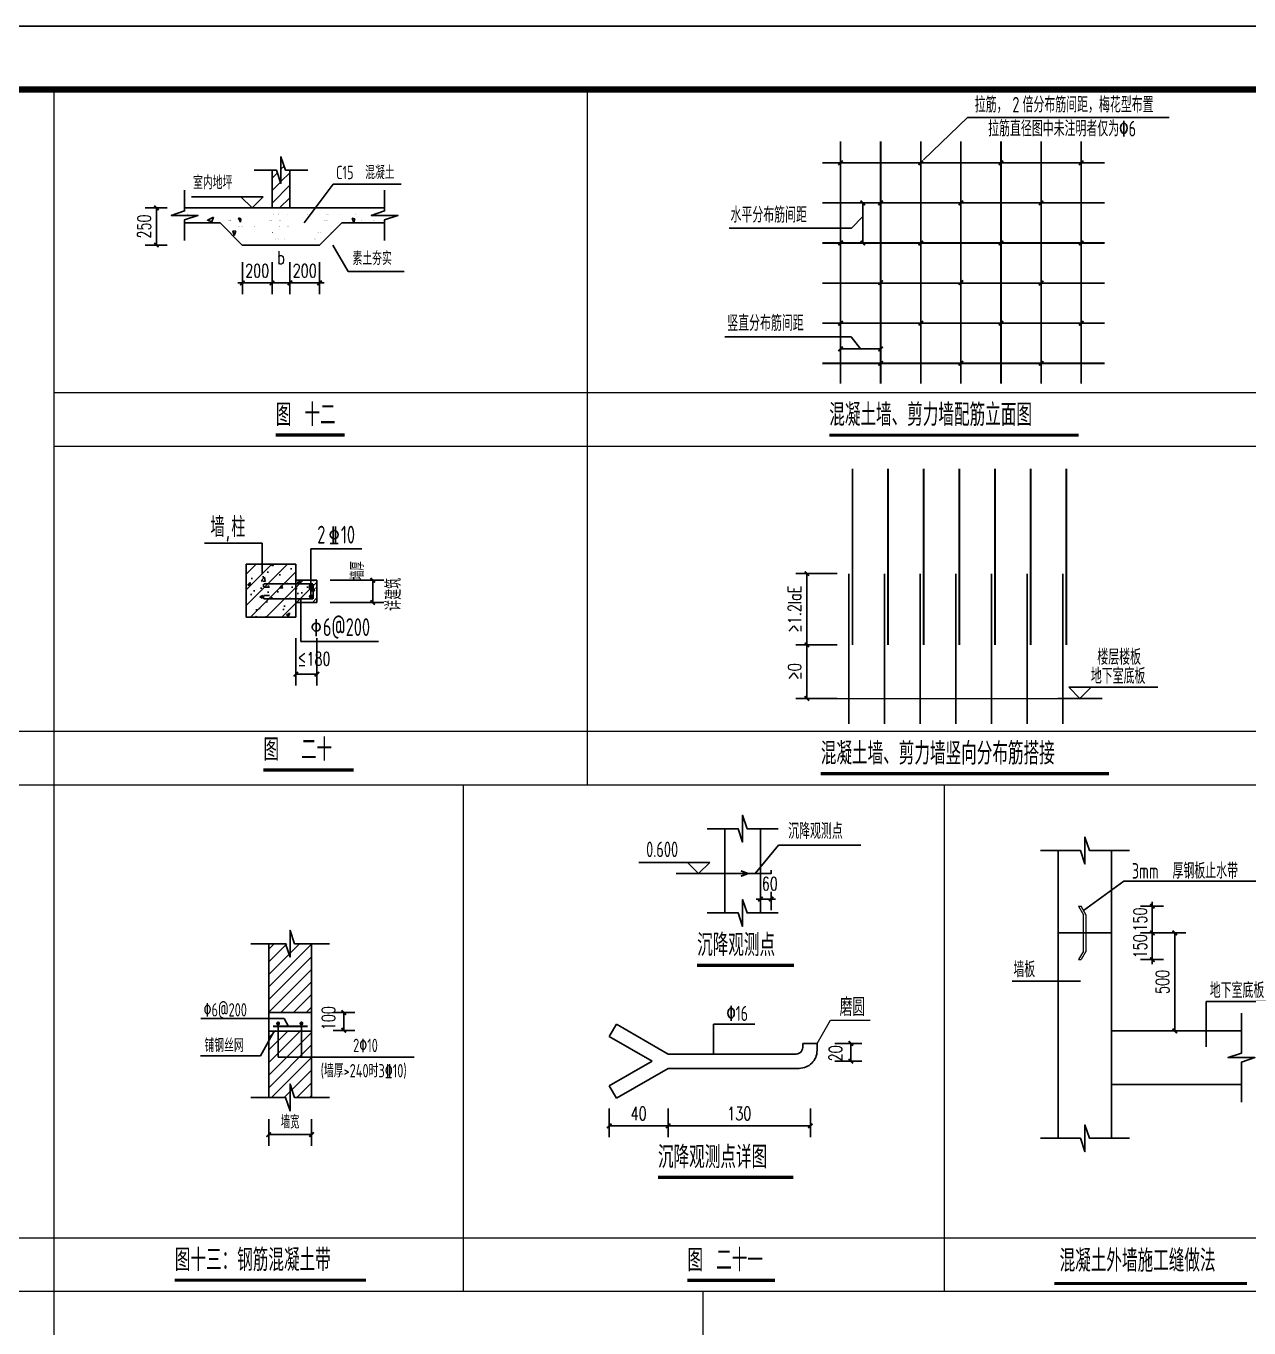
# Model space of a CAD drawing. Extents: x 1051052 to 1482120, y -981644 to -673261.
# Drawn here: x 1323603 to 1351044, y -790097 to -760876 of the extents above; entities that cross this region are included whole.
import ezdxf

# ---------------------------------------------------------------- set-up
doc = ezdxf.new("R2010")
doc.units = 0
doc.header["$LTSCALE"] = 1000
doc.header["$MEASUREMENT"] = 0
doc.linetypes.add('7', pattern=[120.000008, 60.000004, -60.000004])
for name, color, linetype in [('DIM_LEAD', 3, 'Continuous'), ('PUB_DIM', 3, 'Continuous'), ('PUB_TEXT', 7, 'Continuous'), ('TK', 142, 'Continuous'), ('填充', 8, 'Continuous'), ('填充图案', 8, 'Continuous'), ('墙线__粗线', 7, 'Continuous'), ('尺寸线及数字', 253, 'Continuous'), ('层0', 7, 'Continuous'), ('层12', 1, 'Continuous'), ('层5', 2, 'Continuous'), ('层8', 7, 'Continuous'), ('折断线', 7, 'Continuous'), ('轴线__轴线号和轴圈', 3, 'Continuous'), ('钢筋', 1, 'Continuous'), ('钢筋标注', 253, 'Continuous')]:
    doc.layers.add(name, color=color, linetype=linetype)
doc.layers.add('TEXT', color=7, linetype='Continuous', lineweight=25)
doc.layers.add('图框外框__细线', color=9, linetype='Continuous', lineweight=18)
doc.styles.add('_TCH_DIM_T3', font='SIMPLEX', dxfattribs={"width": 0.705882, "bigfont": 'GBCBIG'})
doc.styles.add('TSSD_Num', font='Tssdeng.shx', dxfattribs={"width": 0.7, "bigfont": 'hztxt.shx'})
doc.dimstyles.new('_TCH_ARCH&&100', dxfattribs={"dimtxt": 297.5, "dimasz": 100, "dimexe": 250, "dimexo": 300, "dimgap": 126.25, "dimtad": 1, "dimdec": 0, "dimzin": 0, "dimdsep": 46, "dimtxsty": '_TCH_DIM_T3', "dimblk": 'ARCHTICK', "dimcen": 0.09, "dimclrt": 7, "dimazin": 2, "dimtfac": 1, "dimtdec": 0, "dimtix": 1, "dimtmove": 2, "dimatfit": 3, "dimfxl": 0, "dimtolj": 1, "dimtzin": 0, "dimarcsym": 0})

# ---------------------------------------------------------------- blocks, each defined once
blk = doc.blocks.new('_ArchTick')
at = {"color": 0, "linetype": 'ByBlock', "const_width": 0.4}
blk.add_lwpolyline([(-0.5, -0.5), (0.5, 0.5)], dxfattribs=at)
blk = doc.blocks.new('*D574')
at = {"layer": 'Defpoints', "color": 0, "transparency": 16777216}
for p in [(1348772, -781230), (1349378, -781230), (1348772, -783430)]:
    blk.add_point(p, dxfattribs=at)
at = {"layer": 'PUB_DIM', "color": 0, "lineweight": -2, "transparency": 16777216}
for p, q in [((1349072, -781230), (1349628, -781230)), ((1349378, -783430), (1349378, -781230)), ((1349072, -783430), (1349628, -783430))]:
    blk.add_line(p, q, dxfattribs=at)
at = {"layer": 'PUB_DIM', "color": 0, "lineweight": -2, "transparency": 16777216, "xscale": 100, "yscale": 100, "zscale": 100}
for p, rotation in [((1349378, -781230), 90), ((1349378, -783430), 270)]:
    blk.add_blockref('_ArchTick', p, dxfattribs=dict(at, rotation=rotation))
at = {"layer": 'PUB_DIM', "color": 7, "transparency": 16777216, "insert": (1349103, -782330), "char_height": 297.5, "attachment_point": 5, "rotation": 90, "style": '_TCH_DIM_T3'}
blk.add_mtext('\\A1;500', dxfattribs=at)
blk = doc.blocks.new('*D575')
at = {"layer": 'Defpoints', "color": 0, "transparency": 16777216}
for p in [(1348310, -781230), (1348875, -781230), (1348310, -781830)]:
    blk.add_point(p, dxfattribs=at)
at = {"layer": 'PUB_DIM', "color": 0, "lineweight": -2, "transparency": 16777216}
for p, q in [((1348610, -781230), (1349125, -781230)), ((1348875, -781230), (1348875, -781130)), ((1348875, -781830), (1348875, -781230)), ((1348610, -781830), (1349125, -781830)), ((1348875, -781830), (1348875, -781930))]:
    blk.add_line(p, q, dxfattribs=at)
at = {"layer": 'PUB_DIM', "color": 0, "lineweight": -2, "transparency": 16777216, "xscale": 100, "yscale": 100, "zscale": 100}
for p, rotation in [((1348875, -781230), 270), ((1348875, -781830), 90)]:
    blk.add_blockref('_ArchTick', p, dxfattribs=dict(at, rotation=rotation))
at = {"layer": 'PUB_DIM', "color": 7, "transparency": 16777216, "insert": (1348600, -781530), "char_height": 297.5, "attachment_point": 5, "rotation": 90, "style": '_TCH_DIM_T3'}
blk.add_mtext('\\A1;150', dxfattribs=at)
blk = doc.blocks.new('*D576')
at = {"layer": 'Defpoints', "color": 0, "transparency": 16777216}
for p in [(1348310, -780630), (1348875, -780630), (1348310, -781230)]:
    blk.add_point(p, dxfattribs=at)
at = {"layer": 'PUB_DIM', "color": 0, "lineweight": -2, "transparency": 16777216}
for p, q in [((1348610, -780630), (1349125, -780630)), ((1348875, -780630), (1348875, -780530)), ((1348875, -781230), (1348875, -780630)), ((1348610, -781230), (1349125, -781230)), ((1348875, -781230), (1348875, -781330))]:
    blk.add_line(p, q, dxfattribs=at)
at = {"layer": 'PUB_DIM', "color": 0, "lineweight": -2, "transparency": 16777216, "xscale": 100, "yscale": 100, "zscale": 100}
for p, rotation in [((1348875, -780630), 270), ((1348875, -781230), 90)]:
    blk.add_blockref('_ArchTick', p, dxfattribs=dict(at, rotation=rotation))
at = {"layer": 'PUB_DIM', "color": 7, "transparency": 16777216, "insert": (1348600, -780930), "char_height": 297.5, "attachment_point": 5, "rotation": 90, "style": '_TCH_DIM_T3'}
blk.add_mtext('\\A1;150', dxfattribs=at)
blk = doc.blocks.new('*D577')
at = {"layer": 'Defpoints', "color": 0, "transparency": 16777216}
for p in [(1329656, -774313), (1330128, -774313), (1330128, -775424)]:
    blk.add_point(p, dxfattribs=at)
at = {"layer": 'PUB_DIM', "color": 0, "lineweight": -2, "transparency": 16777216}
for p, q in [((1329656, -774613), (1329656, -775674)), ((1330128, -774613), (1330128, -775674)), ((1329656, -775424), (1330128, -775424))]:
    blk.add_line(p, q, dxfattribs=at)
at = {"layer": 'PUB_DIM', "color": 0, "lineweight": -2, "transparency": 16777216, "xscale": 100, "yscale": 100, "zscale": 100, "rotation": 180}
blk.add_blockref('_ArchTick', (1329656, -775424), dxfattribs=at)
at = {"layer": 'PUB_DIM', "color": 0, "lineweight": -2, "transparency": 16777216, "xscale": 100, "yscale": 100, "zscale": 100}
blk.add_blockref('_ArchTick', (1330128, -775424), dxfattribs=at)
at = {"layer": 'PUB_DIM', "color": 7, "transparency": 16777216, "insert": (1330066, -775079), "char_height": 297.5, "attachment_point": 5, "style": '_TCH_DIM_T3'}
blk.add_mtext('\\A1;≤180', dxfattribs=at)
blk = doc.blocks.new('*D578')
at = {"layer": 'Defpoints', "color": 0, "transparency": 16777216}
for p in [(1330128, -773314), (1331381, -773314), (1330128, -773814)]:
    blk.add_point(p, dxfattribs=at)
at = {"layer": 'PUB_DIM', "color": 0, "lineweight": -2, "transparency": 16777216}
for p, q in [((1330428, -773314), (1331631, -773314)), ((1331381, -773814), (1331381, -773314)), ((1330428, -773814), (1331631, -773814))]:
    blk.add_line(p, q, dxfattribs=at)
at = {"layer": 'PUB_DIM', "color": 0, "lineweight": -2, "transparency": 16777216, "xscale": 100, "yscale": 100, "zscale": 100}
for p, rotation in [((1331381, -773314), 90), ((1331381, -773814), 270)]:
    blk.add_blockref('_ArchTick', p, dxfattribs=dict(at, rotation=rotation))
at = {"layer": 'PUB_DIM', "color": 7, "transparency": 16777216, "insert": (1331036, -773097), "char_height": 297.5, "attachment_point": 5, "rotation": 90, "style": '_TCH_DIM_T3'}
blk.add_mtext('\\A1;墙厚', dxfattribs=at)
blk = doc.blocks.new('*D580')
at = {"layer": 'Defpoints', "color": 0, "transparency": 16777216}
for p in [(1341124, -774766), (1342102, -774766), (1342102, -775966)]:
    blk.add_point(p, dxfattribs=at)
at = {"layer": 'PUB_DIM', "color": 0, "lineweight": -2, "transparency": 16777216}
for p, q in [((1341802, -774766), (1340874, -774766)), ((1341124, -775966), (1341124, -774766)), ((1341802, -775966), (1340874, -775966))]:
    blk.add_line(p, q, dxfattribs=at)
at = {"layer": 'PUB_DIM', "color": 0, "lineweight": -2, "transparency": 16777216, "xscale": 100, "yscale": 100, "zscale": 100}
for p, rotation in [((1341124, -774766), 90), ((1341124, -775966), 270)]:
    blk.add_blockref('_ArchTick', p, dxfattribs=dict(at, rotation=rotation))
at = {"layer": 'PUB_DIM', "color": 7, "transparency": 16777216, "insert": (1340849, -775366), "char_height": 297.5, "attachment_point": 5, "rotation": 90, "style": '_TCH_DIM_T3'}
blk.add_mtext('\\A1;≥0', dxfattribs=at)
blk = doc.blocks.new('*D581')
at = {"layer": 'Defpoints', "color": 0, "transparency": 16777216}
for p in [(1341124, -773166), (1342102, -773166), (1342102, -774766)]:
    blk.add_point(p, dxfattribs=at)
at = {"layer": 'PUB_DIM', "color": 0, "lineweight": -2, "transparency": 16777216}
for p, q in [((1341802, -773166), (1340874, -773166)), ((1341124, -774766), (1341124, -773166)), ((1341802, -774766), (1340874, -774766))]:
    blk.add_line(p, q, dxfattribs=at)
at = {"layer": 'PUB_DIM', "color": 0, "lineweight": -2, "transparency": 16777216, "xscale": 100, "yscale": 100, "zscale": 100}
for p, rotation in [((1341124, -773166), 90), ((1341124, -774766), 270)]:
    blk.add_blockref('_ArchTick', p, dxfattribs=dict(at, rotation=rotation))
at = {"layer": 'PUB_DIM', "color": 7, "transparency": 16777216, "insert": (1340849, -773966), "char_height": 297.5, "attachment_point": 5, "rotation": 90, "style": '_TCH_DIM_T3'}
blk.add_mtext('\\A1;≥1.2laE', dxfattribs=at)
blk = doc.blocks.new('*D582')
at = {"layer": 'Defpoints', "color": 0, "transparency": 16777216}
for p in [(1336689, -784868), (1338012, -784868), (1338012, -785561)]:
    blk.add_point(p, dxfattribs=at)
at = {"layer": 'PUB_DIM', "color": 0, "lineweight": -2, "transparency": 16777216}
for p, q in [((1336689, -785168), (1336689, -785811)), ((1338012, -785168), (1338012, -785811)), ((1336689, -785561), (1338012, -785561))]:
    blk.add_line(p, q, dxfattribs=at)
at = {"layer": 'PUB_DIM', "color": 0, "lineweight": -2, "transparency": 16777216, "xscale": 100, "yscale": 100, "zscale": 100, "rotation": 180}
blk.add_blockref('_ArchTick', (1336689, -785561), dxfattribs=at)
at = {"layer": 'PUB_DIM', "color": 0, "lineweight": -2, "transparency": 16777216, "xscale": 100, "yscale": 100, "zscale": 100}
blk.add_blockref('_ArchTick', (1338012, -785561), dxfattribs=at)
at = {"layer": 'PUB_DIM', "color": 7, "transparency": 16777216, "insert": (1337350, -785286), "char_height": 297.5, "attachment_point": 5, "style": '_TCH_DIM_T3'}
blk.add_mtext('\\A1;40', dxfattribs=at)
blk = doc.blocks.new('*D583')
at = {"layer": 'Defpoints', "color": 0, "transparency": 16777216}
for p in [(1338012, -784868), (1341202, -784868), (1341202, -785561)]:
    blk.add_point(p, dxfattribs=at)
at = {"layer": 'PUB_DIM', "color": 0, "lineweight": -2, "transparency": 16777216}
for p, q in [((1338012, -785168), (1338012, -785811)), ((1341202, -785168), (1341202, -785811)), ((1338012, -785561), (1341202, -785561))]:
    blk.add_line(p, q, dxfattribs=at)
at = {"layer": 'PUB_DIM', "color": 0, "lineweight": -2, "transparency": 16777216, "xscale": 100, "yscale": 100, "zscale": 100, "rotation": 180}
blk.add_blockref('_ArchTick', (1338012, -785561), dxfattribs=at)
at = {"layer": 'PUB_DIM', "color": 0, "lineweight": -2, "transparency": 16777216, "xscale": 100, "yscale": 100, "zscale": 100}
blk.add_blockref('_ArchTick', (1341202, -785561), dxfattribs=at)
at = {"layer": 'PUB_DIM', "color": 7, "transparency": 16777216, "insert": (1339607, -785286), "char_height": 297.5, "attachment_point": 5, "style": '_TCH_DIM_T3'}
blk.add_mtext('\\A1;130', dxfattribs=at)
blk = doc.blocks.new('*D584')
at = {"layer": 'Defpoints', "color": 0, "transparency": 16777216}
for p in [(1341449, -783710), (1342110, -783710), (1341449, -784110)]:
    blk.add_point(p, dxfattribs=at)
at = {"layer": 'PUB_DIM', "color": 0, "lineweight": -2, "transparency": 16777216}
for p, q in [((1341749, -783710), (1342360, -783710)), ((1342110, -784110), (1342110, -783710)), ((1341749, -784110), (1342360, -784110))]:
    blk.add_line(p, q, dxfattribs=at)
at = {"layer": 'PUB_DIM', "color": 0, "lineweight": -2, "transparency": 16777216, "xscale": 100, "yscale": 100, "zscale": 100}
for p, rotation in [((1342110, -783710), 90), ((1342110, -784110), 270)]:
    blk.add_blockref('_ArchTick', p, dxfattribs=dict(at, rotation=rotation))
at = {"layer": 'PUB_DIM', "color": 7, "transparency": 16777216, "insert": (1341765, -783933), "char_height": 297.5, "attachment_point": 5, "rotation": 90, "style": '_TCH_DIM_T3'}
blk.add_mtext('\\A1;20', dxfattribs=at)
blk = doc.blocks.new('*D585')
at = {"layer": 'Defpoints', "color": 0, "transparency": 16777216}
for p in [(1340083, -780008), (1340323, -780008), (1340323, -780470)]:
    blk.add_point(p, dxfattribs=at)
at = {"layer": 'PUB_DIM', "color": 0, "lineweight": -2, "transparency": 16777216}
for p, q in [((1340083, -780470), (1339983, -780470)), ((1340083, -780308), (1340083, -780720)), ((1340083, -780470), (1340323, -780470)), ((1340323, -780308), (1340323, -780720)), ((1340323, -780470), (1340423, -780470))]:
    blk.add_line(p, q, dxfattribs=at)
at = {"layer": 'PUB_DIM', "color": 0, "lineweight": -2, "transparency": 16777216, "xscale": 100, "yscale": 100, "zscale": 100}
blk.add_blockref('_ArchTick', (1340083, -780470), dxfattribs=at)
at = {"layer": 'PUB_DIM', "color": 0, "lineweight": -2, "transparency": 16777216, "xscale": 100, "yscale": 100, "zscale": 100, "rotation": 180}
blk.add_blockref('_ArchTick', (1340323, -780470), dxfattribs=at)
at = {"layer": 'PUB_DIM', "color": 7, "transparency": 16777216, "insert": (1340291, -780125), "char_height": 297.5, "attachment_point": 5, "style": '_TCH_DIM_T3'}
blk.add_mtext('\\A1;60', dxfattribs=at)
blk = doc.blocks.new('*D588')
at = {"layer": 'Defpoints', "color": 0, "transparency": 16777216}
for p in [(1328456, -765879), (1329122, -765879), (1329122, -766642)]:
    blk.add_point(p, dxfattribs=at)
at = {"layer": 'PUB_DIM', "color": 0, "lineweight": -2, "transparency": 16777216}
for p, q in [((1328456, -766179), (1328456, -766892)), ((1329122, -766179), (1329122, -766892)), ((1328456, -766642), (1328356, -766642)), ((1328456, -766642), (1329122, -766642)), ((1329122, -766642), (1329222, -766642))]:
    blk.add_line(p, q, dxfattribs=at)
at = {"layer": 'PUB_DIM', "color": 0, "lineweight": -2, "transparency": 16777216, "xscale": 100, "yscale": 100, "zscale": 100}
blk.add_blockref('_ArchTick', (1328456, -766642), dxfattribs=at)
at = {"layer": 'PUB_DIM', "color": 0, "lineweight": -2, "transparency": 16777216, "xscale": 100, "yscale": 100, "zscale": 100, "rotation": 180}
blk.add_blockref('_ArchTick', (1329122, -766642), dxfattribs=at)
at = {"layer": 'PUB_DIM', "color": 7, "transparency": 16777216, "insert": (1328789, -766367), "char_height": 297.5, "attachment_point": 5, "style": '_TCH_DIM_T3'}
blk.add_mtext('\\A1;200', dxfattribs=at)
blk = doc.blocks.new('*D589')
at = {"layer": 'Defpoints', "color": 0, "transparency": 16777216}
for p in [(1329122, -765879), (1329522, -765879), (1329522, -766642)]:
    blk.add_point(p, dxfattribs=at)
at = {"layer": 'PUB_TEXT', "color": 0, "lineweight": -2, "transparency": 16777216}
for p, q in [((1329122, -766179), (1329122, -766892)), ((1329522, -766179), (1329522, -766892)), ((1329122, -766642), (1329522, -766642))]:
    blk.add_line(p, q, dxfattribs=at)
at = {"layer": 'PUB_TEXT', "color": 0, "lineweight": -2, "transparency": 16777216, "xscale": 100, "yscale": 100, "zscale": 100, "rotation": 180}
blk.add_blockref('_ArchTick', (1329122, -766642), dxfattribs=at)
at = {"layer": 'PUB_TEXT', "color": 0, "lineweight": -2, "transparency": 16777216, "xscale": 100, "yscale": 100, "zscale": 100}
blk.add_blockref('_ArchTick', (1329522, -766642), dxfattribs=at)
at = {"layer": 'PUB_TEXT', "color": 7, "transparency": 16777216, "insert": (1329322, -766074), "char_height": 297.5, "attachment_point": 5, "style": '_TCH_DIM_T3'}
blk.add_mtext('\\A1;b', dxfattribs=at)
blk = doc.blocks.new('*D590')
at = {"layer": 'Defpoints', "color": 0, "transparency": 16777216}
for p in [(1329522, -765879), (1330189, -765879), (1330189, -766642)]:
    blk.add_point(p, dxfattribs=at)
at = {"layer": 'PUB_DIM', "color": 0, "lineweight": -2, "transparency": 16777216}
for p, q in [((1329522, -766179), (1329522, -766892)), ((1330189, -766179), (1330189, -766892)), ((1329522, -766642), (1329422, -766642)), ((1329522, -766642), (1330189, -766642)), ((1330189, -766642), (1330289, -766642))]:
    blk.add_line(p, q, dxfattribs=at)
at = {"layer": 'PUB_DIM', "color": 0, "lineweight": -2, "transparency": 16777216, "xscale": 100, "yscale": 100, "zscale": 100}
blk.add_blockref('_ArchTick', (1329522, -766642), dxfattribs=at)
at = {"layer": 'PUB_DIM', "color": 0, "lineweight": -2, "transparency": 16777216, "xscale": 100, "yscale": 100, "zscale": 100, "rotation": 180}
blk.add_blockref('_ArchTick', (1330189, -766642), dxfattribs=at)
at = {"layer": 'PUB_DIM', "color": 7, "transparency": 16777216, "insert": (1329856, -766367), "char_height": 297.5, "attachment_point": 5, "style": '_TCH_DIM_T3'}
blk.add_mtext('\\A1;200', dxfattribs=at)
blk = doc.blocks.new('*D591')
at = {"layer": 'Defpoints', "color": 0, "transparency": 16777216}
for p in [(1326529, -764958), (1327072, -764958), (1327072, -765792)]:
    blk.add_point(p, dxfattribs=at)
at = {"layer": 'PUB_DIM', "color": 0, "lineweight": -2, "transparency": 16777216}
for p, q in [((1326772, -764958), (1326279, -764958)), ((1326529, -765792), (1326529, -764958)), ((1326772, -765792), (1326279, -765792))]:
    blk.add_line(p, q, dxfattribs=at)
at = {"layer": 'PUB_DIM', "color": 0, "lineweight": -2, "transparency": 16777216, "xscale": 100, "yscale": 100, "zscale": 100}
for p, rotation in [((1326529, -764958), 90), ((1326529, -765792), 270)]:
    blk.add_blockref('_ArchTick', p, dxfattribs=dict(at, rotation=rotation))
at = {"layer": 'PUB_DIM', "color": 7, "transparency": 16777216, "insert": (1326254, -765375), "char_height": 297.5, "attachment_point": 5, "rotation": 90, "style": '_TCH_DIM_T3'}
blk.add_mtext('\\A1;250', dxfattribs=at)
blk = doc.blocks.new('*D592')
at = {"layer": 'Defpoints', "color": 0, "transparency": 16777216}
for p in [(1329048, -785113), (1330008, -785113), (1330008, -785757)]:
    blk.add_point(p, dxfattribs=at)
at = {"layer": 'PUB_DIM', "color": 0, "lineweight": -2, "transparency": 16777216}
for p, q in [((1329048, -785413), (1329048, -786007)), ((1330008, -785413), (1330008, -786007)), ((1329048, -785757), (1330008, -785757))]:
    blk.add_line(p, q, dxfattribs=at)
at = {"layer": 'PUB_DIM', "color": 0, "lineweight": -2, "transparency": 16777216, "xscale": 100, "yscale": 100, "zscale": 100, "rotation": 180}
blk.add_blockref('_ArchTick', (1329048, -785757), dxfattribs=at)
at = {"layer": 'PUB_DIM', "color": 0, "lineweight": -2, "transparency": 16777216, "xscale": 100, "yscale": 100, "zscale": 100}
blk.add_blockref('_ArchTick', (1330008, -785757), dxfattribs=at)
at = {"layer": 'PUB_DIM', "color": 7, "transparency": 16777216, "insert": (1329528, -785473), "char_height": 297.5, "attachment_point": 5, "style": '_TCH_DIM_T3'}
blk.add_mtext('\\A1;墙宽', dxfattribs=at)
blk = doc.blocks.new('*D593')
at = {"layer": 'Defpoints', "color": 0, "transparency": 16777216}
for p in [(1330194, -783017), (1330732, -783017), (1330194, -783417)]:
    blk.add_point(p, dxfattribs=at)
at = {"layer": 'PUB_DIM', "color": 0, "lineweight": -2, "transparency": 16777216}
for p, q in [((1330494, -783017), (1330982, -783017)), ((1330732, -783417), (1330732, -783017)), ((1330494, -783417), (1330982, -783417))]:
    blk.add_line(p, q, dxfattribs=at)
at = {"layer": 'PUB_DIM', "color": 0, "lineweight": -2, "transparency": 16777216, "xscale": 100, "yscale": 100, "zscale": 100}
for p, rotation in [((1330732, -783017), 90), ((1330732, -783417), 270)]:
    blk.add_blockref('_ArchTick', p, dxfattribs=dict(at, rotation=rotation))
at = {"layer": 'PUB_DIM', "color": 7, "transparency": 16777216, "insert": (1330387, -783144), "char_height": 297.5, "attachment_point": 5, "rotation": 90, "style": '_TCH_DIM_T3'}
blk.add_mtext('\\A1;100', dxfattribs=at)
blk = doc.blocks.new('A2K')
at = {"layer": 'TK'}
blk.add_lwpolyline([(0, 0), (59400, 0), (59400, 42000), (0, 42000)], close=True, dxfattribs=at)
at = {"layer": 'TK', "const_width": 100}
blk.add_lwpolyline([(2500, 1000), (58400, 1000), (58400, 41000), (2500, 41000)], close=True, dxfattribs=at)

msp = doc.modelspace()

# ---------------------------------------------------------------- hatches: boundary and pattern name
at = {"layer": '填充'}
h = msp.add_hatch(dxfattribs=at)
h.set_pattern_fill('钢筋混凝土', color=256, scale=100, style=0)
h.set_pattern_definition([(45, (1122382.36, -719122), (-176.7767, 176.7767), []), (50, (1122382.36, -719122), (717.2602, -62.7521), [75, -825]), (355, (1122382.36, -719122), (-138.7513, 752.1921), [60, -660]), (100.4514, (1122442.1, -719127.24), (578.5094, 689.4395), [63.7402, -701.142]), (46.1842, (1122382.4, -718922), (1067.241, -165.519), [112.5, -1237.5]), (96.6356, (1122471.3, -718935.8), (934.6627, 974.118), [95.6103, -1051.713]), (351.1842, (1122382.4, -718922), (934.662, 974.1186), [90, -990]), (21, (1122482.36, -718972), (596.907, -402.6189), [75, -825]), (326, (1122482.36, -718972), (243.3153, 725.15), [60, -660]), (71.4514, (1122532.1, -719005.56), (840.2226, 322.5305), [63.7402, -701.142]), (37.5, (1122382.36, -719122), (12.15986, 332.89385), [0, -652, 0, -670, 0, -662.5]), (7.5, (1122382.36, -719122), (263.06954, 394.4117), [0, -382, 0, -637, 0, -252.5]), (327.5, (1122159.36, -719122), (533.82244, -22.55487), [0, -250, 0, -780, 0, -1035]), (317.5, (1122059.36, -719122), (583.1862, 100.105), [0, -325, 0, -518, 0, -735])])
h.paths.add_polyline_path([(1329656.249, -774144.831), (1329656.249, -772955.836), (1328544.249, -772955.836), (1328544.249, -774144.831)])
h.paths.add_polyline_path([(1330128.252, -773813.539), (1330128.252, -773313.539), (1329656.249, -773313.539), (1329656.249, -773813.539)])

# ---------------------------------------------------------------- linework, layer by layer
for p, q in [((1329048.234, -782160.212), (1329735.937, -781472.509)), ((1329048.234, -781877.368), (1329453.093, -781472.509)), ((1329048.234, -781594.524), (1329170.249, -781472.509)), ((1329048.234, -782443.056), (1330008.257, -781483.032)), ((1329048.234, -782725.891), (1330008.257, -781765.876)), ((1329048.234, -783008.735), (1330008.257, -782048.72)), ((1329322.468, -783017.345), (1330008.257, -782331.563)), ((1329605.312, -783017.345), (1330008.257, -782614.399)), ((1329888.156, -783017.345), (1330008.257, -782897.243)), ((1329168.335, -783436.298), (1328863.726, -783988.735)), ((1329048.234, -784140.11), (1329770.999, -783417.345)), ((1329048.234, -783857.266), (1329488.156, -783417.345)), ((1329048.234, -783574.423), (1329205.312, -783417.345)), ((1329048.234, -784422.954), (1330008.257, -783462.931)), ((1328863.726, -783988.735), (1327518.855, -783988.735)), ((1329048.234, -784705.798), (1330008.257, -783745.766)), ((1329112.359, -784924.509), (1330008.257, -784028.61)), ((1329395.203, -784924.509), (1330008.257, -784311.454)), ((1329678.046, -784924.509), (1330008.257, -784594.298))]:
    msp.add_line(p, q)
at = {"layer": 'DIM_LEAD', "ltscale": 1000}
for p, q in [((1343739.873, -763877.751), (1344726.404, -762926.391)), ((1344726.404, -762926.391), (1349252.95, -762926.391)), ((1342379.014, -765152.11), (1342121.623, -765409.501)), ((1342121.623, -765409.501), (1339381.669, -765409.501)), ((1342119.779, -767849.735), (1339279.789, -767849.735)), ((1342329.811, -768123.016), (1342119.779, -767849.735)), ((1347333.285, -780730.02), (1348238.379, -780066.904)), ((1348238.379, -780066.904), (1351356.551, -780066.904)), ((1347266.848, -782312.739), (1345730.553, -782312.739)), ((1350086.785, -783790.458), (1350086.785, -782772.77)), ((1350086.785, -782772.77), (1351569.405, -782772.77))]:
    msp.add_line(p, q, dxfattribs=at)
at = {"layer": 'DIM_LEAD'}
for p, q in [((1329845.04, -765290.282), (1330495.04, -764428.387)), ((1330495.04, -764428.387), (1332018.783, -764428.387)), ((1330486.459, -765791.69), (1330829.802, -766386.362)), ((1330829.802, -766386.362), (1332084.231, -766386.362)), ((1328898.284, -772481.232), (1327606.184, -772481.232)), ((1328898.284, -773177.973), (1328898.284, -772481.232)), ((1329992.125, -773677.552), (1329992.125, -772611.816)), ((1329992.125, -772611.816), (1331134.438, -772611.816)), ((1329769.097, -773732.74), (1329769.097, -774686.834)), ((1329769.097, -774686.834), (1331514.306, -774686.834)), ((1339031.801, -783949.685), (1339031.801, -783279.685)), ((1339031.801, -783279.685), (1339954.381, -783279.685))]:
    msp.add_line(p, q, dxfattribs=at)
at = {"layer": 'PUB_DIM', "color": 3}
for p, q in [((1342379.014, -764845.626), (1342379.014, -765745.626)), ((1341879.811, -768123.016), (1342779.811, -768123.016)), ((1347251.717, -775965.907), (1347001.717, -775715.907)), ((1347001.717, -775715.907), (1349001.717, -775715.907)), ((1347251.717, -775965.907), (1347501.717, -775715.907)), ((1346751.717, -775965.907), (1347751.717, -775965.907)), ((1338943.676, -779647.298), (1337354.074, -779647.298)), ((1338193.676, -779897.298), (1339802.785, -779897.298)), ((1338443.676, -779647.298), (1338693.676, -779897.298)), ((1338693.676, -779897.298), (1338943.676, -779647.298))]:
    msp.add_line(p, q, dxfattribs=at)
at = {"layer": 'PUB_TEXT'}
for p, q in [((1330491.284, -772111.816), (1330491.284, -772491.816)), ((1330545.284, -772111.816), (1330545.284, -772491.816)), ((1330428.284, -772491.816), (1330608.284, -772491.816)), ((1330113.537, -774186.834), (1330113.537, -774566.834))]:
    msp.add_line(p, q, dxfattribs=at)
msp.add_lwpolyline([(1329494.731, -783328.016), (1329394.37, -783154.186), (1327520.961, -783154.186)], dxfattribs=at)
for centre in [(1330518.284, -772291.816), (1330113.537, -774366.834)]:
    msp.add_circle(centre, 90, dxfattribs=at)
at = {"layer": 'TEXT', "const_width": 70}
for points in [[(1329207.576, -770054.475), (1330753.233, -770054.475)], [(1341624.839, -770056.974), (1347223.246, -770056.974)], [(1328929.265, -777574.92), (1330950.573, -777574.92)], [(1341435.996, -777656.974), (1347904.522, -777656.974)], [(1338660.668, -781956.9), (1340837.161, -781956.9)], [(1337782.08, -786716.845), (1340816.981, -786716.845)], [(1326940.205, -789025.458), (1331231.759, -789025.458)], [(1338444.472, -789027.308), (1340411.803, -789027.308)], [(1346676.819, -789098.626), (1351003.513, -789098.626)]]:
    msp.add_lwpolyline(points, dxfattribs=at)
at = {"layer": '图框外框__细线'}
for p, q in [((1283564.523, -762304.095), (1353353.309, -762304.095)), ((1324230.154, -813604.095), (1324230.154, -762304.095)), ((1336199.347, -777904.095), (1336199.347, -762304.095)), ((1324230.154, -769104.095), (1338031.951, -769104.095)), ((1338031.951, -769104.095), (1353353.309, -769104.095)), ((1324230.154, -770304.095), (1338031.951, -770304.095)), ((1338031.951, -770304.095), (1353353.309, -770304.095)), ((1341606.983, -775965.907), (1347396.045, -775965.907)), ((1283564.523, -776704.095), (1353353.309, -776704.095)), ((1283564.523, -777904.095), (1353353.309, -777904.095)), ((1333420.988, -789272.579), (1333420.988, -777904.095)), ((1344206.149, -777904.095), (1344206.149, -789272.579)), ((1347220.113, -780630.02), (1347275.535, -780630.02)), ((1347220.113, -780630.02), (1347331.004, -780822.083)), ((1347391.004, -780830.02), (1347275.535, -780630.02)), ((1347331.004, -781637.926), (1347331.004, -780822.083)), ((1347391.004, -781630.02), (1347391.004, -780830.02)), ((1347331.004, -781637.926), (1347220.113, -781830.02)), ((1347391.004, -781630.02), (1347275.535, -781830.02)), ((1347220.113, -781830.02), (1347275.535, -781830.02)), ((1283564.523, -788072.579), (1353353.309, -788072.579)), ((1283564.523, -789272.579), (1353353.309, -789272.579)), ((1338793.457, -813604.095), (1338793.457, -789272.579))]:
    msp.add_line(p, q, dxfattribs=at)
at = {"layer": '图框外框__细线', "color": 253, "linetype": '7'}
for p, q in [((1341351.785, -783709.685), (1341651.785, -783190.076)), ((1341651.785, -783190.076), (1342547.481, -783190.076))]:
    msp.add_line(p, q, dxfattribs=at)
at = {"layer": '填充图案'}
for p, q in [((1329322.177, -764088.165), (1329392.146, -764018.165)), ((1329122.162, -764288.165), (1329242.146, -764168.165)), ((1329122.162, -764568.165), (1329312.177, -764378.173)), ((1329322.177, -764368.165), (1329522.177, -764168.165)), ((1329122.162, -764848.165), (1329522.177, -764448.165)), ((1329292.084, -764958.274), (1329522.177, -764728.149)), ((1327675.287, -765229.673), (1327808.724, -765166.29)), ((1327774.349, -765270.665), (1327675.287, -765229.673)), ((1327808.724, -765166.29), (1327774.349, -765270.665)), ((1328416.568, -765276.891), (1328370.818, -765182.649)), ((1328370.818, -765182.649), (1328420.224, -765203.243)), ((1328420.224, -765203.243), (1328416.568, -765276.891)), ((1330956.146, -765291.602), (1330921.052, -765188.266)), ((1330921.052, -765188.266), (1330979.146, -765200.196)), ((1330979.146, -765200.196), (1330956.834, -765291.602)), ((1328275.818, -765580.626), (1328243.818, -765472.618)), ((1328243.818, -765472.618), (1328308.506, -765477.915)), ((1328308.506, -765477.915), (1328275.818, -765580.626))]:
    msp.add_line(p, q, dxfattribs=at)
for points in [[(1327222.209, -765085.894), (1327230.427, -765091.722), (1327214.115, -765097.311), (1327222.334, -765103.139)], [(1327661.873, -765226.389), (1327669.248, -765233.006), (1327652.513, -765236.816), (1327659.888, -765243.433)], [(1328163.396, -765230.807), (1328164.834, -765243.369), (1328149.49, -765232.398), (1328150.927, -765244.96)], [(1328197.49, -765229.432), (1328200.927, -765240.003), (1328184.146, -765233.772), (1328187.584, -765244.343)], [(1329074.162, -765225.456), (1329083.224, -765230.386), (1329067.474, -765237.749), (1329076.537, -765242.679)], [(1329116.631, -765227.207), (1329122.881, -765234.942), (1329105.756, -765235.997), (1329112.006, -765243.732)], [(1329155.724, -765090.959), (1329156.912, -765103.818), (1329141.787, -765092.246), (1329142.974, -765105.105)], [(1329276.779, -765089.024), (1329280.748, -765099.039), (1329263.763, -765094.181), (1329267.732, -765104.197)], [(1329306.037, -765230.072), (1329308.599, -765241.556), (1329292.318, -765233.133), (1329294.881, -765244.618)], [(1329482.521, -765090.229), (1329484.865, -765101.909), (1329468.834, -765092.976), (1329471.177, -765104.655)], [(1329918.56, -765091.293), (1329919.154, -765104.684), (1329904.607, -765091.912), (1329905.201, -765105.302)], [(1330308.802, -765226.445), (1330316.084, -765233.148), (1330299.302, -765236.76), (1330306.584, -765243.463)], [(1330343.506, -765088.994), (1330347.506, -765098.94), (1330330.537, -765094.21), (1330334.537, -765104.156)], [(1330359.06, -765228.811), (1330363.31, -765238.576), (1330346.232, -765234.394), (1330350.482, -765244.16)], [(1330379.795, -765087.686), (1330385.42, -765096.069), (1330368.123, -765095.518), (1330373.748, -765103.901)], [(1330649.318, -765090.414), (1330651.381, -765102.375), (1330635.537, -765092.791), (1330637.599, -765104.752)], [(1331007.092, -765087.228), (1331013.342, -765095.009), (1330996.201, -765095.977), (1331002.451, -765103.758)], [(1331121.084, -765225.465), (1331130.115, -765230.433), (1331114.334, -765237.74), (1331123.365, -765242.709)], [(1331403.693, -765089.372), (1331407.224, -765099.888), (1331390.412, -765093.832), (1331393.943, -765104.348)], [(1331413.943, -765228.64), (1331418.412, -765238.187), (1331401.287, -765234.565), (1331405.756, -765244.112)], [(1328385.974, -765368.659), (1328390.412, -765378.222), (1328373.287, -765374.546), (1328377.724, -765384.108)], [(1328450.564, -765366.12), (1328458.377, -765372.308), (1328441.885, -765377.084), (1328449.697, -765383.272)], [(1328742.529, -765371.326), (1328743.06, -765384.78), (1328728.545, -765371.878), (1328729.076, -765385.331)], [(1329125.521, -765505.226), (1329135.177, -765509.601), (1329119.74, -765517.978), (1329129.396, -765522.353)], [(1329141.834, -765508.206), (1329146.834, -765517.245), (1329129.552, -765514.999), (1329134.552, -765524.038)], [(1329295.217, -765367.13), (1329301.592, -765374.849), (1329284.388, -765376.075), (1329290.763, -765383.793)], [(1329462.427, -765366.375), (1329469.802, -765372.945), (1329453.115, -765376.83), (1329460.49, -765383.4)], [(1329505.787, -765370.429), (1329507.818, -765382.359), (1329492.006, -765372.776), (1329494.037, -765384.705)], [(1330157.584, -765508.672), (1330161.99, -765518.211), (1330144.896, -765514.533), (1330149.302, -765524.072)], [(1330213.412, -765509.329), (1330216.974, -765519.735), (1330200.131, -765513.876), (1330203.693, -765524.282)], [(1330448.052, -765506.45), (1330455.365, -765513.145), (1330438.615, -765516.755), (1330445.927, -765523.451)], [(1329205.17, -765648.195), (1329210.185, -765657.156), (1329192.967, -765655.025), (1329197.982, -765663.986)], [(1329266.896, -765651.318), (1329267.459, -765664.81), (1329252.896, -765651.902), (1329253.459, -765665.394)], [(1329416.209, -765651.109), (1329417.146, -765664.132), (1329402.271, -765652.112), (1329403.209, -765665.135)], [(1330089.927, -765649.081), (1330093.834, -765659.167), (1330076.865, -765654.139), (1330080.771, -765664.225)]]:
    msp.add_solid(points, dxfattribs=at)
at = {"layer": '墙线__粗线'}
for p, q in [((1346763.004, -785838.567), (1346763.004, -779380.239)), ((1347963.004, -785838.567), (1347963.004, -779380.239)), ((1346763.004, -781230.02), (1347963.004, -781230.02)), ((1347963.004, -783430.02), (1350876.129, -783430.02)), ((1347963.004, -784630.02), (1350876.129, -784630.02))]:
    msp.add_line(p, q, dxfattribs=at)
at = {"layer": '尺寸线及数字', "color": 7}
for p, q in [((1328924.625, -764708.274), (1327317.486, -764708.274)), ((1328424.625, -764708.274), (1328674.625, -764958.274)), ((1328674.625, -764958.274), (1328924.625, -764708.274))]:
    msp.add_line(p, q, dxfattribs=at)
at = {"layer": '层0'}
for p, q in [((1329122.162, -764958.274), (1329122.162, -764108.165)), ((1329522.177, -764958.274), (1329522.177, -764108.165)), ((1331647.74, -764958.274), (1327161.068, -764958.274)), ((1327955.537, -765291.602), (1327161.068, -765291.602)), ((1328455.537, -765791.602), (1327955.537, -765291.602)), ((1330188.865, -765791.602), (1330688.865, -765291.602)), ((1330688.865, -765291.602), (1331647.74, -765291.602)), ((1330188.865, -765791.602), (1328455.537, -765791.602)), ((1329656.249, -772955.836), (1328544.249, -772955.836)), ((1328544.249, -774144.831), (1328544.249, -772955.836)), ((1329656.249, -774144.831), (1329656.249, -772955.836)), ((1330128.252, -773313.539), (1329656.249, -773313.539)), ((1330128.252, -773813.539), (1330128.252, -773313.539)), ((1329656.249, -773813.539), (1330128.252, -773813.539)), ((1329656.249, -774144.831), (1328544.249, -774144.831)), ((1329048.234, -781472.509), (1329048.234, -784924.509)), ((1330008.257, -781472.509), (1330008.257, -784924.509)), ((1329048.234, -783017.345), (1330008.257, -783017.345)), ((1329258.132, -783261.485), (1329258.132, -784017.485)), ((1329782.078, -783261.485), (1329782.078, -784017.485)), ((1329258.132, -784017.485), (1332312.575, -784017.485))]:
    msp.add_line(p, q, dxfattribs=at)
at = {"layer": '层0', "color": 3}
for p, q in [((1342865.279, -776539.985), (1342865.279, -775965.907)), ((1344465.279, -776539.985), (1344465.279, -775965.907)), ((1346065.279, -776539.985), (1346065.279, -775965.907))]:
    msp.add_line(p, q, dxfattribs=at)
at = {"layer": '层0'}
msp.add_lwpolyline([(1329048.234, -783436.298), (1330008.257, -783436.298)], dxfattribs=at)
at = {"layer": '层12'}
for centre, radius, start, end in [((1330001.159, -773434.272), 13.998, 25.7355659, 205.6779232), ((1330001.159, -773434.272), 14.012, 205.7078204, 25.7078235), ((1330001.159, -773691.273), 13.998, 25.7355659, 205.6779232), ((1330001.159, -773691.273), 14.012, 205.7078204, 25.7078235)]:
    msp.add_arc(centre, radius, start, end, dxfattribs=at)
at = {"layer": '层5'}
msp.add_line((1329960.89, -784924.509), (1330008.257, -784877.141), dxfattribs=at)
at = {"layer": '层8'}
msp.add_line((1329656.249, -773313.539), (1329656.249, -773813.539), dxfattribs=at)
at = {"layer": '折断线'}
for points in [[(1328722.162, -764108.165), (1329222.177, -764108.165), (1329322.177, -764408.165), (1329322.177, -763808.165), (1329422.177, -764108.165), (1329922.177, -764108.165)], [(1327161.068, -764558.274), (1327161.068, -765024.938), (1326861.06, -765124.938), (1327461.068, -765124.938), (1327161.068, -765224.938), (1327161.068, -765691.602)], [(1331647.74, -764558.274), (1331647.74, -765024.938), (1331347.74, -765124.938), (1331947.74, -765124.938), (1331647.74, -765224.938), (1331647.74, -765691.602)], [(1338882.785, -778890.657), (1339582.785, -778890.657), (1339682.785, -779190.657), (1339682.785, -778590.657), (1339782.785, -778890.657), (1340482.785, -778890.657)], [(1346363.004, -779380.239), (1347263.004, -779380.239), (1347363.004, -779680.239), (1347363.004, -779080.239), (1347463.004, -779380.239), (1348363.004, -779380.239)], [(1338882.785, -780782.657), (1339582.785, -780782.657), (1339682.785, -781082.657), (1339682.785, -780482.657), (1339782.785, -780782.657), (1340482.785, -780782.657)], [(1328648.234, -781472.509), (1329428.249, -781472.509), (1329528.249, -781772.509), (1329528.249, -781172.509), (1329628.249, -781472.509), (1330408.257, -781472.509)], [(1350876.129, -785030.02), (1350876.129, -784130.02), (1351176.129, -784030.02), (1350576.129, -784030.02), (1350876.129, -783930.02), (1350876.129, -783030.02)], [(1328648.234, -784924.509), (1329428.249, -784924.509), (1329528.249, -785224.509), (1329528.249, -784624.509), (1329628.249, -784924.509), (1330408.257, -784924.509)], [(1346363.004, -785838.567), (1347263.004, -785838.567), (1347363.004, -786138.567), (1347363.004, -785538.567), (1347463.004, -785838.567), (1348363.004, -785838.567)]]:
    msp.add_lwpolyline(points, dxfattribs=at)
at = {"layer": '轴线__轴线号和轴圈'}
for p, q in [((1336688.926, -783555.435), (1336848.926, -783278.31)), ((1338011.801, -783949.685), (1336848.926, -783278.302)), ((1337648.926, -784109.685), (1336688.926, -783555.435)), ((1338011.801, -783949.685), (1340881.801, -783949.685)), ((1341031.801, -783709.685), (1341351.785, -783709.685)), ((1341031.801, -783799.685), (1341031.801, -783709.685)), ((1341351.785, -783869.685), (1341351.785, -783709.685)), ((1337648.926, -784109.685), (1336688.926, -784663.943)), ((1338011.801, -784269.685), (1336848.926, -784941.068)), ((1338011.801, -784269.685), (1340951.785, -784269.685)), ((1336688.926, -784663.943), (1336848.926, -784941.068))]:
    msp.add_line(p, q, dxfattribs=at)
for centre, radius, end in [((1340881.801, -783799.685), 150, 0), ((1340951.785, -783869.693), 400, 0.0011191)]:
    msp.add_arc(centre, radius, 269.9999975, end, dxfattribs=at)
at = {"layer": '钢筋', "const_width": 40}
for points in [[(1341879.811, -768902.751), (1341879.811, -763465.251)], [(1342779.811, -768902.751), (1342779.811, -763465.251)], [(1343679.811, -768902.751), (1343679.811, -763465.251)], [(1344579.811, -768902.751), (1344579.811, -763465.251)], [(1345479.811, -768902.751), (1345479.811, -763465.251)], [(1346379.811, -768902.751), (1346379.811, -763465.251)], [(1347279.811, -768902.751), (1347279.811, -763465.251)], [(1341467.186, -763945.626), (1347804.701, -763945.626)], [(1341467.186, -764845.626), (1347804.701, -764845.626)], [(1341467.186, -765745.626), (1347804.701, -765745.626)], [(1341467.186, -766645.626), (1347804.701, -766645.626)], [(1341467.186, -767545.626), (1347804.701, -767545.626)], [(1341467.186, -768445.626), (1347804.701, -768445.626)], [(1342145.279, -774765.907), (1342145.279, -770807.985)], [(1342945.279, -774765.907), (1342945.279, -770807.985)], [(1343745.279, -774765.907), (1343745.279, -770807.985)], [(1344545.279, -774765.907), (1344545.279, -770807.985)], [(1345345.279, -774765.907), (1345345.279, -770807.985)], [(1346145.279, -774765.907), (1346145.279, -770807.985)], [(1346945.279, -774765.907), (1346945.279, -770807.985)], [(1346945.279, -774765.907), (1346945.279, -770807.985)], [(1342065.279, -776539.985), (1342065.279, -773165.907)], [(1342865.279, -776539.985), (1342865.279, -773165.907)], [(1343665.279, -776539.985), (1343665.279, -773165.907)], [(1344465.279, -776539.985), (1344465.279, -773165.907)], [(1345265.279, -776539.985), (1345265.279, -773165.907)], [(1346065.279, -776539.985), (1346065.279, -773165.907)], [(1346865.279, -776539.985), (1346865.279, -773165.907)], [(1346865.279, -776539.985), (1346865.279, -773165.907)], [(1328931.249, -773395.832), (1330044.249, -773395.832)], [(1328931.249, -773469.831), (1328931.249, -773395.832)], [(1329072.252, -773469.831), (1328931.249, -773469.831)], [(1330044.249, -773395.832), (1330044.249, -773732.832)], [(1328931.249, -773732.832), (1328931.249, -773656.831)], [(1328931.249, -773656.831), (1329072.252, -773656.831)], [(1330044.249, -773732.832), (1328931.249, -773732.832)], [(1339802.785, -779897.298), (1339642.785, -779837.298)], [(1339802.785, -779897.298), (1339642.785, -779957.298)], [(1340302.785, -779897.298), (1339802.785, -779897.298)], [(1340322.785, -779877.298), (1340322.785, -779817.298)], [(1329147.523, -783328.016), (1329918.468, -783328.016)]]:
    msp.add_lwpolyline(points, dxfattribs=at)
for points in [[(1330013.03, -773443.959, 1), (1329963.03, -773443.959, 1), (1330013.03, -773443.959, 1)], [(1330017.125, -773677.552, 1), (1329967.125, -773677.552, 1), (1330017.125, -773677.552, 1)], [(1340302.785, -779897.298, 0.409644812), (1340322.781, -779877.61, 0.409644812)], [(1329283.132, -783261.485, 1), (1329233.132, -783261.485, 1), (1329283.132, -783261.485, 1)], [(1329807.078, -783261.485, 1), (1329757.078, -783261.485, 1), (1329807.078, -783261.485, 1)]]:
    msp.add_lwpolyline(points, format="xyb", dxfattribs=at)
at = {"layer": '钢筋标注'}
for p, q in [((1339282.785, -780782.657), (1339282.785, -778890.657)), ((1340082.785, -780782.657), (1340082.785, -778890.657)), ((1339966.613, -779897.298), (1340485.379, -779258.563)), ((1340485.379, -779258.563), (1342333.379, -779258.563))]:
    msp.add_line(p, q, dxfattribs=at)

# ---------------------------------------------------------------- block references
at = {"layer": 'PUB_DIM', "color": 3, "yscale": 100, "zscale": 100}
for p, xscale, rotation in [((1341879.811, -763945.626), -100, 270), ((1343679.811, -763945.626), -100, 270), ((1345479.811, -763945.657), -100, 270), ((1347279.811, -763945.626), -100, 270), ((1342379.014, -764845.626), 100, 90), ((1342779.811, -764845.626), -100, 270), ((1344579.803, -764845.634), -100, 270), ((1346379.811, -764845.626), -100, 270), ((1341879.811, -765745.626), -100, 270), ((1342379.014, -765745.626), 100, 90), ((1343679.818, -765745.618), -100, 270), ((1345479.811, -765745.657), -100, 270), ((1347279.811, -765745.626), -100, 270), ((1342779.764, -766634.009), -100, 270), ((1344579.803, -766634.009), -100, 270), ((1346379.811, -766645.626), -100, 270), ((1341879.811, -767545.618), -100, 270), ((1343679.818, -767545.618), -100, 270), ((1345479.85, -767545.618), -100, 270), ((1347279.818, -767545.618), -100, 270), ((1341879.811, -768123.016), -100, 270), ((1342779.811, -768123.016), -100, 270), ((1342779.764, -768445.634), -100, 270), ((1344579.811, -768445.626), -100, 270), ((1346379.772, -768445.634), -100, 270)]:
    msp.add_blockref('_ArchTick', p, dxfattribs=dict(at, xscale=xscale, rotation=rotation))
at = {"layer": '填充', "xscale": 1.427198797693996, "yscale": 1.427198797693996, "zscale": 1.427198797693996}
msp.add_blockref('A2K', (1279996.526, -820818.235), dxfattribs=at)

# ---------------------------------------------------------------- texts
at = {"layer": 'PUB_TEXT', "style": 'TSSD_Num', "width": 0.7}
for s, height, p in [('拉筋，', 350, (1344891.529, -762816.437)), ('2', 350, (1345734.083, -762816.437)), ('倍分布筋间距，梅花型布置', 350, (1345962.654, -762816.437)), ('拉筋直径图中未注明者仅为%%1306', 350, (1345191.529, -763352.89)), ('C15', 300, (1330560.821, -764312.947)), ('混凝土', 300, (1331212.25, -764312.947)), ('室内地坪', 300, (1327350.383, -764538.274)), ('水平分布筋间距', 350, (1339410.092, -765289.312)), ('素土夯实', 300, (1330928.959, -766240.115)), ('竖直分布筋间距', 350, (1339337.158, -767719.135)), ('图', 500, (1329207.576, -769852.013)), ('十二', 500, (1329850.126, -769852.013)), ('混凝土墙、剪力墙配筋立面图', 500, (1341624.839, -769852.013)), ('墙', 450, (1327741.184, -772346.232)), ('柱', 450, (1328208.492, -772346.232)), ('2', 400, (1330137.515, -772491.816)), ('10', 400, (1330668.284, -772491.816)), (',', 450, (1328078.684, -772346.232)), ('6@200', 400, (1330263.537, -774566.834)), ('楼层楼板', 350, (1347640.873, -775213.16)), ('地下室底板', 350, (1347495.561, -775639.347)), ('图', 500, (1328929.265, -777367.498)), ('二十', 500, (1329771.796, -777367.498)), ('混凝土墙、剪力墙竖向分布筋搭接', 500, (1341435.996, -777452.013)), ('沉降观测点', 350, (1340703.894, -779119.615)), ('0.600', 350, (1337516.637, -779530.269)), ('3mm', 350, (1348414.004, -780012.748)), ('厚钢板止水带', 350, (1349328.29, -780012.748)), ('沉降观测点', 500, (1338660.668, -781751.94)), ('墙板', 350, (1345757.098, -782224.192)), ('地下室底板', 350, (1350163.145, -782692.504)), ('%%1306@200', 300, (1327584.88, -783106.407)), ('磨圆', 405.1064, (1341859.426, -783097.115)), ('%%13016', 340, (1339321.185, -783206.545)), ('铺钢丝网', 300, (1327605.538, -783904.28)), ('2%%13010', 300, (1330942.322, -783905.056)), ('(墙厚>240时3%%13210)', 300, (1330213.226, -784472.91)), ('沉降观测点详图', 500, (1337782.08, -786511.884)), ('图十三：钢筋混凝土带', 500, (1326940.205, -788820.498)), ('图', 500, (1338444.472, -788824.846)), ('二十一', 500, (1339087.022, -788824.846)), ('混凝土外墙施工缝做法', 500, (1346794.303, -788836.126))]:
    msp.add_text(s, height=height, dxfattribs=at).set_placement(p)
msp.add_text('详建筑', height=350, rotation=90, dxfattribs=at).set_placement((1332019.898, -773997.564))

# ---------------------------------------------------------------- dimensions: what is measured, and where the dimension line sits
at = {"layer": 'PUB_DIM', "color": 3}
for p1, p2, distance, text, picture, middle in [((1327072.08, -765791.602), (1327072.08, -764958.274), 543.183, '250', '*D591', (1326253.897, -765374.938)), ((1328455.537, -765879.296), (1329122.162, -765879.296), -762.672, '200', '*D588', (1328788.849, -766366.968)), ((1329522.177, -765879.296), (1330188.865, -765879.296), -762.672, '200', '*D590', (1329855.521, -766366.968)), ((1342101.503, -774765.907), (1342101.503, -773165.907), 977.296, '≥1.2laE', '*D581', (1340849.207, -773965.907)), ((1342101.503, -775965.907), (1342101.503, -774765.907), 977.296, '≥0', '*D580', (1340849.207, -775365.907)), ((1348309.766, -781230.02), (1348309.766, -780630.02), -565.359, '150', '*D576', (1348600.125, -780930.02)), ((1348309.766, -781830.02), (1348309.766, -781230.02), -565.359, '150', '*D575', (1348600.125, -781530.02)), ((1348772.015, -783430.02), (1348772.015, -781230.02), -606.325, '500', '*D574', (1349103.34, -782330.02)), ((1336688.926, -784868.282), (1338011.801, -784868.282), -692.258, '40', '*D582', (1337350.363, -785285.54)), ((1338011.801, -784868.282), (1341201.785, -784868.282), -692.258, '130', '*D583', (1339606.793, -785285.54)), ((1329048.234, -785112.622), (1330008.257, -785112.622), -644.808, '墙宽', '*D592', (1329528.246, -785472.587))]:
    dim = msp.add_aligned_dim(p1=p1, p2=p2, distance=distance, text=text, dimstyle='_TCH_ARCH&&100', dxfattribs=at)
    dim.commit()
    dim.dimension.update_dxf_attribs({"geometry": picture, "text_midpoint": middle})
at = {"layer": 'PUB_DIM'}
for base, p1, p2, angle, text, picture, middle in [((1331380.833, -773313.539), (1330128.252, -773813.539), (1330128.252, -773313.539), 90, '墙厚', '*D578', (1331035.833, -773097.281)), ((1330128.252, -775423.651), (1329656.249, -774312.708), (1330128.252, -774312.708), 0, '≤180', '*D577', (1330066.246, -775078.651))]:
    dim = msp.add_linear_dim(base=base, p1=p1, p2=p2, angle=angle, text=text, dimstyle='_TCH_ARCH&&100', dxfattribs=at)
    dim.commit()
    dim.dimension.update_dxf_attribs({"geometry": picture, "text_midpoint": middle, "dimtype": 129})
at = {"layer": 'PUB_DIM', "color": 3}
for base, p1, p2, angle, text, picture, middle in [((1340322.785, -780469.899), (1340082.785, -780007.655), (1340322.785, -780007.655), 0, '60', '*D585', (1340290.731, -780124.899)), ((1330732.298, -783017.345), (1330193.722, -783417.345), (1330193.722, -783017.345), 90, '100', '*D593', (1330387.298, -783144.388)), ((1342110.145, -783709.685), (1341448.505, -784109.685), (1341448.505, -783709.685), 90, '20', '*D584', (1341765.145, -783933.08))]:
    dim = msp.add_linear_dim(base=base, p1=p1, p2=p2, angle=angle, text=text, dimstyle='_TCH_ARCH&&100', dxfattribs=at)
    dim.commit()
    dim.dimension.update_dxf_attribs({"geometry": picture, "text_midpoint": middle, "dimtype": 129})
at = {"layer": 'PUB_TEXT'}
dim = msp.add_linear_dim(base=(1329522.177, -766641.968), p1=(1329122.162, -765879.296), p2=(1329522.177, -765879.296), angle=0, text='b', dimstyle='_TCH_ARCH&&100', dxfattribs=at)
dim.commit()
dim.dimension.update_dxf_attribs({"geometry": '*D589', "text_midpoint": (1329322.17, -766074.468), "dimtype": 129})

doc.saveas('drawing.dxf')
